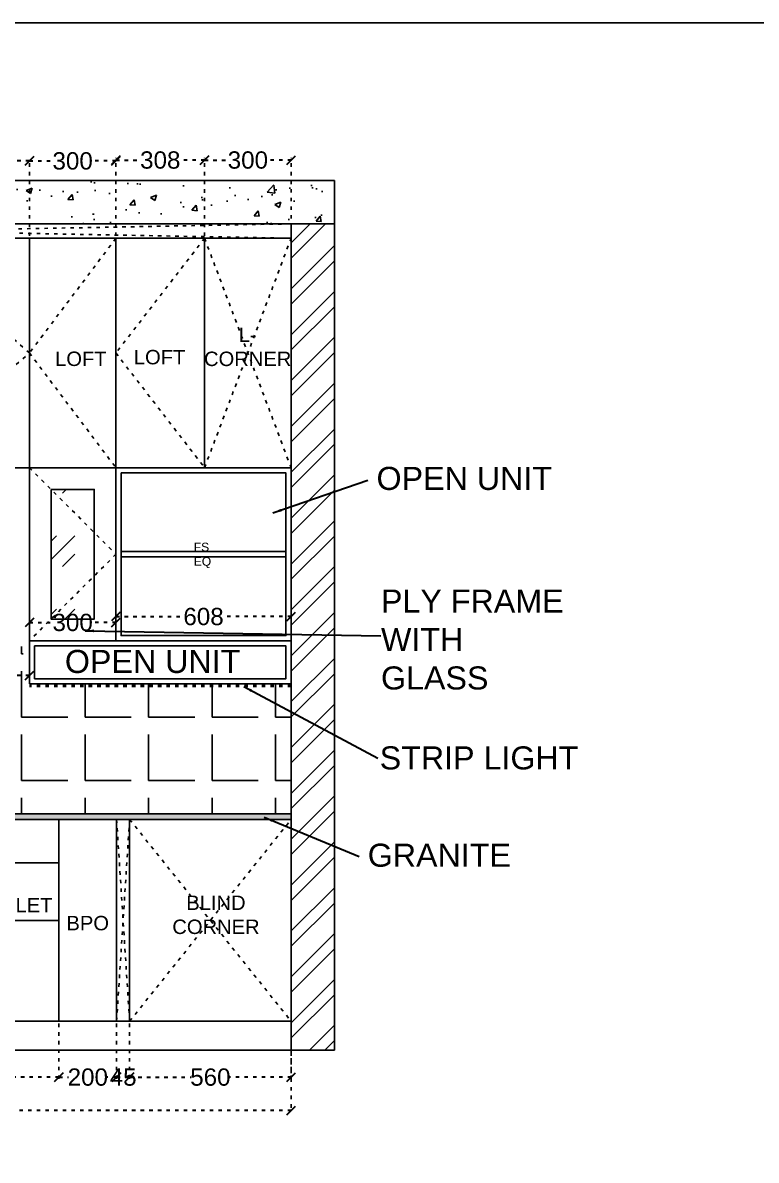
# Model space of a CAD drawing. Header units: millimetres. Extents: x 220712 to 1505573, y -354410 to 241923.
# Drawn here: x 243104 to 245647, y 94163 to 98109 of the extents above; entities that cross this region are included whole.
import ezdxf

# ---------------------------------------------------------------- set-up
doc = ezdxf.new("R2010")
doc.units = ezdxf.units.MM
doc.header["$MEASUREMENT"] = 0
doc.linetypes.add('ACAD_ISO03W100', pattern=[30, 12, -18])
doc.layers.add('Walls', color=253, linetype='Continuous')
doc.layers.add('Words', color=7, linetype='Continuous')
doc.styles.get("Standard").update_dxf_attribs({"font": 'arial.ttf'})
doc.dimstyles.get("Standard").update_dxf_attribs({"dimtxt": 60, "dimasz": 30, "dimexe": 7.75, "dimexo": 8.13, "dimgap": 0.63, "dimtad": 0, "dimtih": 1, "dimtoh": 1, "dimdec": 0, "dimzin": 0, "dimtxsty": 'Standard', "dimblk": 'OBLIQUE', "dimcen": 2.25, "dimclrd": 1, "dimclre": 1, "dimclrt": 1, "dimadec": 0, "dimazin": 0, "dimtfac": 1, "dimtdec": 0, "dimtofl": 0, "dimtmove": 0, "dimatfit": 3, "dimfxl": 1, "dimtolj": 1, "dimtzin": 0, "dimlwd": 30, "dimarcsym": 0})

# ---------------------------------------------------------------- blocks, each defined once
blk = doc.blocks.new('_Oblique')
at = {"color": 0, "linetype": 'ByBlock', "lineweight": -2}
blk.add_line((-0.5, -0.5), (0.5, 0.5), dxfattribs=at)
blk = doc.blocks.new('*D1406')
at = {"layer": 'Defpoints', "color": 0, "linetype": 'ACAD_ISO03W100', "transparency": 16777216}
for p in [(242329.5, 94645.5), (243229.5, 94645.5), (243229.5, 94451.5)]:
    blk.add_point(p, dxfattribs=at)
at = {"layer": 'Walls', "color": 1, "linetype": 'ACAD_ISO03W100', "lineweight": -2, "transparency": 16777216}
for p, q in [((242329.5, 94637.4), (242329.5, 94443.8)), ((243229.5, 94637.4), (243229.5, 94443.8))]:
    blk.add_line(p, q, dxfattribs=at)
at = {"layer": 'Walls', "color": 1, "linetype": 'ACAD_ISO03W100', "lineweight": 30, "transparency": 16777216}
for p, q in [((242329.5, 94451.5), (242712.7, 94451.5)), ((243229.5, 94451.5), (242846.3, 94451.5))]:
    blk.add_line(p, q, dxfattribs=at)
at = {"layer": 'Walls', "color": 1, "linetype": 'ACAD_ISO03W100', "lineweight": 30, "transparency": 16777216, "xscale": 30, "yscale": 30, "zscale": 30, "rotation": 180}
blk.add_blockref('_Oblique', (242329.5, 94451.5), dxfattribs=at)
at = {"layer": 'Walls', "color": 1, "linetype": 'ACAD_ISO03W100', "lineweight": 30, "transparency": 16777216, "xscale": 30, "yscale": 30, "zscale": 30}
blk.add_blockref('_Oblique', (243229.5, 94451.5), dxfattribs=at)
at = {"layer": 'Walls', "color": 1, "linetype": 'ACAD_ISO03W100', "transparency": 16777216, "insert": (242779.5, 94451.5), "char_height": 60, "attachment_point": 5}
blk.add_mtext('\\A1;900', dxfattribs=at)
blk = doc.blocks.new('*D1407')
at = {"layer": 'Defpoints', "color": 0, "linetype": 'ACAD_ISO03W100', "transparency": 16777216}
for p in [(243229.5, 94645.5), (243429.5, 94645.5), (243429.5, 94451.5)]:
    blk.add_point(p, dxfattribs=at)
at = {"layer": 'Walls', "color": 1, "linetype": 'ACAD_ISO03W100', "lineweight": -2, "transparency": 16777216}
for p, q in [((243229.5, 94637.4), (243229.5, 94443.8)), ((243429.5, 94637.4), (243429.5, 94443.8))]:
    blk.add_line(p, q, dxfattribs=at)
at = {"layer": 'Walls', "color": 1, "linetype": 'ACAD_ISO03W100', "lineweight": 30, "transparency": 16777216}
for p, q in [((243229.5, 94451.5), (243262.2, 94451.5)), ((243429.5, 94451.5), (243396.8, 94451.5))]:
    blk.add_line(p, q, dxfattribs=at)
at = {"layer": 'Walls', "color": 1, "linetype": 'ACAD_ISO03W100', "lineweight": 30, "transparency": 16777216, "xscale": 30, "yscale": 30, "zscale": 30, "rotation": 180}
blk.add_blockref('_Oblique', (243229.5, 94451.5), dxfattribs=at)
at = {"layer": 'Walls', "color": 1, "linetype": 'ACAD_ISO03W100', "lineweight": 30, "transparency": 16777216, "xscale": 30, "yscale": 30, "zscale": 30}
blk.add_blockref('_Oblique', (243429.5, 94451.5), dxfattribs=at)
at = {"layer": 'Walls', "color": 1, "linetype": 'ACAD_ISO03W100', "transparency": 16777216, "insert": (243329.5, 94451.5), "char_height": 60, "attachment_point": 5}
blk.add_mtext('\\A1;200', dxfattribs=at)
blk = doc.blocks.new('*D1408')
at = {"layer": 'Defpoints', "color": 0, "linetype": 'ACAD_ISO03W100', "transparency": 16777216}
for p in [(243429.5, 94645.5), (243474.5, 94645.5), (243474.5, 94451.5)]:
    blk.add_point(p, dxfattribs=at)
at = {"layer": 'Walls', "color": 1, "linetype": 'ACAD_ISO03W100', "lineweight": -2, "transparency": 16777216}
for p, q in [((243429.5, 94637.37), (243429.5, 94443.75)), ((243474.5, 94637.37), (243474.5, 94443.75))]:
    blk.add_line(p, q, dxfattribs=at)
at = {"layer": 'Walls', "color": 1, "linetype": 'ACAD_ISO03W100', "lineweight": 30, "transparency": 16777216}
blk.add_line((243429.5, 94451.5), (243474.5, 94451.5), dxfattribs=at)
at = {"layer": 'Walls', "color": 1, "linetype": 'ACAD_ISO03W100', "lineweight": 30, "transparency": 16777216, "xscale": 30, "yscale": 30, "zscale": 30, "rotation": 180}
blk.add_blockref('_Oblique', (243429.5, 94451.5), dxfattribs=at)
at = {"layer": 'Walls', "color": 1, "linetype": 'ACAD_ISO03W100', "lineweight": 30, "transparency": 16777216, "xscale": 30, "yscale": 30, "zscale": 30}
blk.add_blockref('_Oblique', (243474.5, 94451.5), dxfattribs=at)
at = {"layer": 'Walls', "color": 1, "linetype": 'ACAD_ISO03W100', "transparency": 16777216, "insert": (243452, 94451.5), "char_height": 60, "attachment_point": 5}
blk.add_mtext('\\A1;45', dxfattribs=at)
blk = doc.blocks.new('*D1409')
at = {"layer": 'Defpoints', "color": 0, "linetype": 'ACAD_ISO03W100', "transparency": 16777216}
for p in [(243474.5, 94645.5), (244034.5, 94645.5), (244034.5, 94451.5)]:
    blk.add_point(p, dxfattribs=at)
at = {"layer": 'Walls', "color": 1, "linetype": 'ACAD_ISO03W100', "lineweight": -2, "transparency": 16777216}
for p, q in [((243474.5, 94637.4), (243474.5, 94443.8)), ((244034.5, 94637.4), (244034.5, 94443.8))]:
    blk.add_line(p, q, dxfattribs=at)
at = {"layer": 'Walls', "color": 1, "linetype": 'ACAD_ISO03W100', "lineweight": 30, "transparency": 16777216}
for p, q in [((243474.5, 94451.5), (243687.7, 94451.5)), ((244034.5, 94451.5), (243821.3, 94451.5))]:
    blk.add_line(p, q, dxfattribs=at)
at = {"layer": 'Walls', "color": 1, "linetype": 'ACAD_ISO03W100', "lineweight": 30, "transparency": 16777216, "xscale": 30, "yscale": 30, "zscale": 30, "rotation": 180}
blk.add_blockref('_Oblique', (243474.5, 94451.5), dxfattribs=at)
at = {"layer": 'Walls', "color": 1, "linetype": 'ACAD_ISO03W100', "lineweight": 30, "transparency": 16777216, "xscale": 30, "yscale": 30, "zscale": 30}
blk.add_blockref('_Oblique', (244034.5, 94451.5), dxfattribs=at)
at = {"layer": 'Walls', "color": 1, "linetype": 'ACAD_ISO03W100', "transparency": 16777216, "insert": (243754.5, 94451.5), "char_height": 60, "attachment_point": 5}
blk.add_mtext('\\A1;560', dxfattribs=at)
blk = doc.blocks.new('*D1418')
at = {"layer": 'Defpoints', "color": 0, "linetype": 'ACAD_ISO03W100', "transparency": 16777216}
for p in [(241319.5, 94545.5), (244034.5, 94545.5), (244034.5, 94335.5)]:
    blk.add_point(p, dxfattribs=at)
at = {"layer": 'Walls', "color": 1, "linetype": 'ACAD_ISO03W100', "lineweight": -2, "transparency": 16777216}
for p, q in [((241319.5, 94537.4), (241319.5, 94327.8)), ((244034.5, 94537.4), (244034.5, 94327.8))]:
    blk.add_line(p, q, dxfattribs=at)
at = {"layer": 'Walls', "color": 1, "linetype": 'ACAD_ISO03W100', "lineweight": 30, "transparency": 16777216}
for p, q in [((241319.5, 94335.5), (242586, 94335.5)), ((244034.5, 94335.5), (242768, 94335.5))]:
    blk.add_line(p, q, dxfattribs=at)
at = {"layer": 'Walls', "color": 1, "linetype": 'ACAD_ISO03W100', "lineweight": 30, "transparency": 16777216, "xscale": 30, "yscale": 30, "zscale": 30, "rotation": 180}
blk.add_blockref('_Oblique', (241319.5, 94335.5), dxfattribs=at)
at = {"layer": 'Walls', "color": 1, "linetype": 'ACAD_ISO03W100', "lineweight": 30, "transparency": 16777216, "xscale": 30, "yscale": 30, "zscale": 30}
blk.add_blockref('_Oblique', (244034.5, 94335.5), dxfattribs=at)
at = {"layer": 'Walls', "color": 1, "linetype": 'ACAD_ISO03W100', "transparency": 16777216, "insert": (242677, 94335.5), "char_height": 60, "attachment_point": 5}
blk.add_mtext('\\A1;2715', dxfattribs=at)
blk = doc.blocks.new('*D1423')
at = {"layer": 'Defpoints', "color": 0, "linetype": 'ACAD_ISO03W100', "transparency": 16777216}
for p in [(242677, 97629.5), (242677, 97361.5), (243127, 97361.5)]:
    blk.add_point(p, dxfattribs=at)
at = {"layer": 'Walls', "color": 1, "linetype": 'ACAD_ISO03W100', "lineweight": -2, "transparency": 16777216}
for p, q in [((242677, 97369.6), (242677, 97637.2)), ((243127, 97369.6), (243127, 97637.2))]:
    blk.add_line(p, q, dxfattribs=at)
at = {"layer": 'Walls', "color": 1, "linetype": 'ACAD_ISO03W100', "lineweight": 30, "transparency": 16777216}
for p, q in [((242677, 97629.5), (242834, 97629.5)), ((243127, 97629.5), (242970, 97629.5))]:
    blk.add_line(p, q, dxfattribs=at)
at = {"layer": 'Walls', "color": 1, "linetype": 'ACAD_ISO03W100', "lineweight": 30, "transparency": 16777216, "xscale": 30, "yscale": 30, "zscale": 30, "rotation": 180}
blk.add_blockref('_Oblique', (242677, 97629.5), dxfattribs=at)
at = {"layer": 'Walls', "color": 1, "linetype": 'ACAD_ISO03W100', "lineweight": 30, "transparency": 16777216, "xscale": 30, "yscale": 30, "zscale": 30}
blk.add_blockref('_Oblique', (243127, 97629.5), dxfattribs=at)
at = {"layer": 'Walls', "color": 1, "linetype": 'ACAD_ISO03W100', "transparency": 16777216, "insert": (242902, 97629.5), "char_height": 60, "attachment_point": 5}
blk.add_mtext('\\A1;450', dxfattribs=at)
blk = doc.blocks.new('*D1424')
at = {"layer": 'Defpoints', "color": 0, "linetype": 'ACAD_ISO03W100', "transparency": 16777216}
for p in [(243127, 97629.5), (243127, 97361.5), (243427, 97361.5)]:
    blk.add_point(p, dxfattribs=at)
at = {"layer": 'Walls', "color": 1, "linetype": 'ACAD_ISO03W100', "lineweight": -2, "transparency": 16777216}
for p, q in [((243127, 97369.63), (243127, 97637.25)), ((243427, 97369.63), (243427, 97637.25))]:
    blk.add_line(p, q, dxfattribs=at)
at = {"layer": 'Walls', "color": 1, "linetype": 'ACAD_ISO03W100', "lineweight": 30, "transparency": 16777216}
for p, q in [((243127, 97629.5), (243210.210382, 97629.5)), ((243427, 97629.5), (243343.789618, 97629.5))]:
    blk.add_line(p, q, dxfattribs=at)
at = {"layer": 'Walls', "color": 1, "linetype": 'ACAD_ISO03W100', "lineweight": 30, "transparency": 16777216, "xscale": 30, "yscale": 30, "zscale": 30, "rotation": 180}
blk.add_blockref('_Oblique', (243127, 97629.5), dxfattribs=at)
at = {"layer": 'Walls', "color": 1, "linetype": 'ACAD_ISO03W100', "lineweight": 30, "transparency": 16777216, "xscale": 30, "yscale": 30, "zscale": 30}
blk.add_blockref('_Oblique', (243427, 97629.5), dxfattribs=at)
at = {"layer": 'Walls', "color": 1, "linetype": 'ACAD_ISO03W100', "transparency": 16777216, "insert": (243277, 97629.5), "char_height": 60, "attachment_point": 5}
blk.add_mtext('\\A1;300', dxfattribs=at)
blk = doc.blocks.new('*D1425')
at = {"layer": 'Defpoints', "color": 0, "linetype": 'ACAD_ISO03W100', "transparency": 16777216}
for p in [(243427, 97632.5), (243427, 97361.5), (243734.5, 97361.5)]:
    blk.add_point(p, dxfattribs=at)
at = {"layer": 'Walls', "color": 1, "linetype": 'ACAD_ISO03W100', "lineweight": -2, "transparency": 16777216}
for p, q in [((243427, 97369.6), (243427, 97640.2)), ((243734.5, 97369.6), (243734.5, 97640.2))]:
    blk.add_line(p, q, dxfattribs=at)
at = {"layer": 'Walls', "color": 1, "linetype": 'ACAD_ISO03W100', "lineweight": 30, "transparency": 16777216}
for p, q in [((243427, 97632.5), (243513.8, 97632.5)), ((243734.5, 97632.5), (243647.7, 97632.5))]:
    blk.add_line(p, q, dxfattribs=at)
at = {"layer": 'Walls', "color": 1, "linetype": 'ACAD_ISO03W100', "lineweight": 30, "transparency": 16777216, "xscale": 30, "yscale": 30, "zscale": 30, "rotation": 180}
blk.add_blockref('_Oblique', (243427, 97632.5), dxfattribs=at)
at = {"layer": 'Walls', "color": 1, "linetype": 'ACAD_ISO03W100', "lineweight": 30, "transparency": 16777216, "xscale": 30, "yscale": 30, "zscale": 30}
blk.add_blockref('_Oblique', (243734.5, 97632.5), dxfattribs=at)
at = {"layer": 'Walls', "color": 1, "linetype": 'ACAD_ISO03W100', "transparency": 16777216, "insert": (243580.8, 97632.5), "char_height": 60, "attachment_point": 5}
blk.add_mtext('\\A1;308', dxfattribs=at)
blk = doc.blocks.new('*D1426')
at = {"layer": 'Defpoints', "color": 0, "linetype": 'ACAD_ISO03W100', "transparency": 16777216}
for p in [(243734.5, 97632.5), (243734.5, 97361.5), (244034.5, 97361.5)]:
    blk.add_point(p, dxfattribs=at)
at = {"layer": 'Walls', "color": 1, "linetype": 'ACAD_ISO03W100', "lineweight": -2, "transparency": 16777216}
for p, q in [((243734.5, 97369.63), (243734.5, 97640.25)), ((244034.5, 97369.63), (244034.5, 97640.25))]:
    blk.add_line(p, q, dxfattribs=at)
at = {"layer": 'Walls', "color": 1, "linetype": 'ACAD_ISO03W100', "lineweight": 30, "transparency": 16777216}
for p, q in [((243734.5, 97632.5), (243817.710382, 97632.5)), ((244034.5, 97632.5), (243951.289618, 97632.5))]:
    blk.add_line(p, q, dxfattribs=at)
at = {"layer": 'Walls', "color": 1, "linetype": 'ACAD_ISO03W100', "lineweight": 30, "transparency": 16777216, "xscale": 30, "yscale": 30, "zscale": 30, "rotation": 180}
blk.add_blockref('_Oblique', (243734.5, 97632.5), dxfattribs=at)
at = {"layer": 'Walls', "color": 1, "linetype": 'ACAD_ISO03W100', "lineweight": 30, "transparency": 16777216, "xscale": 30, "yscale": 30, "zscale": 30}
blk.add_blockref('_Oblique', (244034.5, 97632.5), dxfattribs=at)
at = {"layer": 'Walls', "color": 1, "linetype": 'ACAD_ISO03W100', "transparency": 16777216, "insert": (243884.5, 97632.5), "char_height": 60, "attachment_point": 5}
blk.add_mtext('\\A1;300', dxfattribs=at)
blk = doc.blocks.new('*D1702')
at = {"layer": 'Defpoints', "color": 0, "linetype": 'ACAD_ISO03W100', "transparency": 16777216}
for p in [(243127, 95844.5), (242227, 95815.5), (243127, 95815.5)]:
    blk.add_point(p, dxfattribs=at)
at = {"layer": 'Walls', "color": 1, "linetype": 'ACAD_ISO03W100', "lineweight": -2, "transparency": 16777216}
for p, q in [((242227, 95823.6), (242227, 95852.2)), ((243127, 95823.6), (243127, 95852.2))]:
    blk.add_line(p, q, dxfattribs=at)
at = {"layer": 'Walls', "color": 1, "linetype": 'ACAD_ISO03W100', "lineweight": 30, "transparency": 16777216}
for p, q in [((242227, 95844.5), (242610.2, 95844.5)), ((243127, 95844.5), (242743.8, 95844.5))]:
    blk.add_line(p, q, dxfattribs=at)
at = {"layer": 'Walls', "color": 1, "linetype": 'ACAD_ISO03W100', "lineweight": 30, "transparency": 16777216, "xscale": 30, "yscale": 30, "zscale": 30, "rotation": 180}
blk.add_blockref('_Oblique', (242227, 95844.5), dxfattribs=at)
at = {"layer": 'Walls', "color": 1, "linetype": 'ACAD_ISO03W100', "lineweight": 30, "transparency": 16777216, "xscale": 30, "yscale": 30, "zscale": 30}
blk.add_blockref('_Oblique', (243127, 95844.5), dxfattribs=at)
at = {"layer": 'Walls', "color": 1, "linetype": 'ACAD_ISO03W100', "transparency": 16777216, "insert": (242677, 95844.5), "char_height": 60, "attachment_point": 5}
blk.add_mtext('\\A1;900', dxfattribs=at)
blk = doc.blocks.new('*D1703')
at = {"layer": 'Defpoints', "color": 0, "linetype": 'ACAD_ISO03W100', "transparency": 16777216}
for p in [(243127, 96028.5), (243127, 95965.5), (243427, 95965.5)]:
    blk.add_point(p, dxfattribs=at)
at = {"layer": 'Walls', "color": 1, "linetype": 'ACAD_ISO03W100', "lineweight": -2, "transparency": 16777216}
for p, q in [((243127, 95973.63), (243127, 96036.25)), ((243427, 95973.63), (243427, 96036.25))]:
    blk.add_line(p, q, dxfattribs=at)
at = {"layer": 'Walls', "color": 1, "linetype": 'ACAD_ISO03W100', "lineweight": 30, "transparency": 16777216}
for p, q in [((243127, 96028.5), (243210.210382, 96028.5)), ((243427, 96028.5), (243343.789618, 96028.5))]:
    blk.add_line(p, q, dxfattribs=at)
at = {"layer": 'Walls', "color": 1, "linetype": 'ACAD_ISO03W100', "lineweight": 30, "transparency": 16777216, "xscale": 30, "yscale": 30, "zscale": 30, "rotation": 180}
blk.add_blockref('_Oblique', (243127, 96028.5), dxfattribs=at)
at = {"layer": 'Walls', "color": 1, "linetype": 'ACAD_ISO03W100', "lineweight": 30, "transparency": 16777216, "xscale": 30, "yscale": 30, "zscale": 30}
blk.add_blockref('_Oblique', (243427, 96028.5), dxfattribs=at)
at = {"layer": 'Walls', "color": 1, "linetype": 'ACAD_ISO03W100', "transparency": 16777216, "insert": (243277, 96028.5), "char_height": 60, "attachment_point": 5}
blk.add_mtext('\\A1;300', dxfattribs=at)
blk = doc.blocks.new('*D1704')
at = {"layer": 'Defpoints', "color": 0, "linetype": 'ACAD_ISO03W100', "transparency": 16777216}
for p in [(243427, 96049), (243427, 95965.5), (244034.5, 95965.5)]:
    blk.add_point(p, dxfattribs=at)
at = {"layer": 'Walls', "color": 1, "linetype": 'ACAD_ISO03W100', "lineweight": -2, "transparency": 16777216}
for p, q in [((243427, 95973.6), (243427, 96056.8)), ((244034.5, 95973.6), (244034.5, 96056.8))]:
    blk.add_line(p, q, dxfattribs=at)
at = {"layer": 'Walls', "color": 1, "linetype": 'ACAD_ISO03W100', "lineweight": 30, "transparency": 16777216}
for p, q in [((243427, 96049), (243663.6, 96049)), ((244034.5, 96049), (243797.9, 96049))]:
    blk.add_line(p, q, dxfattribs=at)
at = {"layer": 'Walls', "color": 1, "linetype": 'ACAD_ISO03W100', "lineweight": 30, "transparency": 16777216, "xscale": 30, "yscale": 30, "zscale": 30, "rotation": 180}
blk.add_blockref('_Oblique', (243427, 96049), dxfattribs=at)
at = {"layer": 'Walls', "color": 1, "linetype": 'ACAD_ISO03W100', "lineweight": 30, "transparency": 16777216, "xscale": 30, "yscale": 30, "zscale": 30}
blk.add_blockref('_Oblique', (244034.5, 96049), dxfattribs=at)
at = {"layer": 'Walls', "color": 1, "linetype": 'ACAD_ISO03W100', "transparency": 16777216, "insert": (243730.8, 96049), "char_height": 60, "attachment_point": 5}
blk.add_mtext('\\A1;608', dxfattribs=at)

msp = doc.modelspace()

# ---------------------------------------------------------------- hatches: boundary and pattern name
at = {"layer": 'Walls', "linetype": 'ACAD_ISO03W100', "true_color": 0xc7c8ca}
h = msp.add_hatch(dxfattribs=at)
h.set_pattern_fill('AR-CONC', color=9, scale=30)
h.set_pattern_definition([(50, (0, 0), (215.17805, -18.82564), [22.5, -247.5]), (355, (0, 0), (-41.6254, 225.65764), [18, -198]), (100.45144, (17.93, -1.57), (173.55265, 206.832), [19.12206, -210.34263]), (46.1842, (0, 60), (320.1724, -49.65578), [33.75, -371.25]), (96.63564, (26.68, 55.86), (280.3986, 292.23558), [28.6831, -315.51413]), (351.18416, (0, 60), (280.3986, 292.2356), [27, -297]), (21, (30, 45), (179.07212, -120.78567), [22.5, -247.5]), (326, (30, 45), (72.9946, 217.54501), [18, -198]), (71.451445, (44.92, 34.93), (252.06671, 96.75935), [19.12206, -210.34263]), (37.5, (0, 0), (3.647957, 99.868156), [0, -195.6, 0, -201, 0, -198.75]), (7.5, (0, 0), (78.92086, 118.323514), [0, -114.6, 0, -191.1, 0, -75.75]), (327.5, (-66.9, 0), (160.14673, -6.766462), [0, -75, 0, -234, 0, -310.5]), (317.5, (-96.9, 0), (174.95585, 30.031495), [0, -97.5, 0, -155.4, 0, -220.5])])
h.paths.add_polyline_path([(244184.5, 97411.5), (244184.5, 97561.5), (241169.5, 97561.5), (241169.5, 97411.5)])
h = msp.add_hatch(dxfattribs=at)
h.set_pattern_fill('ANSI32', color=9, scale=300)
h.paths.add_polyline_path([(244184.5, 97411.5), (244034.5, 97411.5), (244034.5, 94545.5), (244184.5, 94545.5)])
at = {"layer": 'Walls', "true_color": 0xadddf7}
h = msp.add_hatch(dxfattribs=at)
h.set_pattern_fill('GOST_GLASS', color=141, scale=30)
h.set_pattern_definition([(45, (75, 0), (254.55844, 0), [150, -210]), (45, (138.64, 0), (254.55844, 0), [60, -300]), (45, (75, 63.64), (254.55844, 0), [60, -300])])
h.paths.add_polyline_path([(243352, 96490.5), (243202, 96490.5), (243202, 96040.5), (243352, 96040.5)])
at = {"layer": 'Walls', "true_color": 0xc7c8ca}
h = msp.add_hatch(dxfattribs=at)
h.set_pattern_fill('ANGLE', color=9, scale=800)
h.set_pattern_definition([(0, (0, 0), (0, 220), [160, -60]), (90, (0, 0), (-220, 1e-14), [160, -60])])
edge = h.paths.add_edge_path()
edge.add_line((244034.5, 95815.5), (243127, 95815.5))
edge.add_line((243127, 95815.5), (243096, 95965.5))
edge.add_line((243096, 95965.5), (243096, 95952.6))
edge.add_arc((243091.4, 95952.6), 4.59, -90, 0, ccw=False)
edge.add_line((243091.4, 95948), (242275, 95948))
edge.add_arc((242275, 95952.6), 4.59, 180, 270, ccw=False)
edge.add_line((242270.4, 95952.6), (242270.4, 95965.5))
edge.add_line((242270.4, 95965.5), (242227, 95815.5))
edge.add_line((242227, 95815.5), (241877, 95815.5))
edge.add_line((241877, 95815.5), (241319.5, 95815.5))
edge.add_line((241319.5, 95815.5), (241319.5, 95365.5))
edge.add_line((241319.5, 95365.5), (244034.5, 95365.5))
edge.add_line((244034.5, 95365.5), (244034.5, 95815.5))
at = {"layer": 'Walls', "linetype": 'ACAD_ISO03W100', "true_color": 0x636466}
h = msp.add_hatch(color=251, dxfattribs=at)
h.dxf.hatch_style = 1
h.paths.add_polyline_path([(244034.5, 95365.5), (241319.5, 95365.5), (241319.5, 95345.5), (244034.5, 95345.5)])
h.paths.add_polyline_path([(239780, 95365.5), (237162, 95365.5), (237162, 95345.5), (239780, 95345.5)])

# ---------------------------------------------------------------- linework, layer by layer
at = {"layer": 'Walls', "color": 18, "true_color": 0x000000}
for p, q in [((241169.5, 97561.5), (244184.5, 97561.5)), ((244184.5, 94545.5), (244184.5, 97561.5)), ((241169.5, 97411.5), (244184.5, 97411.5)), ((244034.5, 94545.5), (244034.5, 97411.5)), ((241169.5, 94545.5), (244184.5, 94545.5))]:
    msp.add_line(p, q, dxfattribs=at)
at = {"layer": 'Walls', "color": 159, "true_color": 0x22346e}
for p, q in [((241319.5, 97361.5), (244034.5, 97361.5)), ((243127, 96565.5), (243127, 97361.5)), ((243427, 96565.5), (243427, 97361.5)), ((243734.5, 96565.5), (243734.5, 97361.5)), ((241319.5, 96565.5), (244034.5, 96565.5)), ((243127, 95815.5), (243127, 96565.5)), ((243427, 95965.5), (243427, 96565.5)), ((243445, 96274.5), (244016.5, 96274.5)), ((243445, 96256.5), (244016.5, 96256.5)), ((243127, 95965.5), (244034.5, 95965.5)), ((243127, 95965.5), (244034.5, 95965.5)), ((243127, 95815.5), (243127, 95965.5)), ((244034.5, 95965.5), (244034.5, 95815.5)), ((243127, 95815.5), (244034.5, 95815.5)), ((244034.5, 95815.5), (243127, 95815.5)), ((241319.5, 95365.5), (244034.5, 95365.5)), ((241319.5, 95345.5), (244034.5, 95345.5)), ((243229.5, 94645.5), (243229.5, 95345.5)), ((243429.5, 94645.5), (243429.5, 95345.5)), ((243474.5, 94645.5), (243474.5, 95345.5)), ((242329.5, 95195.5), (243229.5, 95195.5)), ((242329.5, 94995.5), (243229.5, 94995.5)), ((241319.5, 94645.5), (244034.5, 94645.5))]:
    msp.add_line(p, q, dxfattribs=at)
at = {"layer": 'Walls', "color": 40, "linetype": 'ACAD_ISO03W100', "true_color": 0xf8d731}
for p, q in [((244034.5, 95810.5), (243127, 95810.5)), ((244034.5, 95808.5), (243127, 95808.5)), ((244034.5, 95806.5), (243127, 95806.5))]:
    msp.add_line(p, q, dxfattribs=at)
at = {"layer": 'Walls', "color": 18, "true_color": 0x000000}
msp.add_lwpolyline([(220711.5, 98109), (264020, 98109), (264020, 74090), (220711.5, 74090)], close=True, dxfattribs=at)
at = {"layer": 'Walls', "color": 240, "linetype": 'ACAD_ISO03W100', "true_color": 0xed1f24}
for points in [[(241319.5, 97361.5), (244034.5, 97411.5), (244034.5, 97361.5), (241319.5, 97411.5)], [(243429.5, 95345.5), (243474.5, 94645.5), (243429.5, 94645.5), (243474.5, 95345.5)]]:
    msp.add_lwpolyline(points, dxfattribs=at)
at = {"layer": 'Walls', "color": 9, "linetype": 'ACAD_ISO03W100', "true_color": 0xc7c8ca}
for points in [[(242677, 97361.5), (242225.9, 96964.8), (242677, 96565.5), (243127, 96963.5), (242677, 97361.5)], [(243427, 97361.5), (243127, 96963.5), (243427, 96565.5)], [(243734.5, 97361.5), (243427, 96963.5), (243734.5, 96565.5)], [(243734.5, 96565.5), (244034.5, 97361.5), (243734.5, 97361.5), (244034.5, 96565.5)], [(243127, 96565.5), (243427, 96265.5), (243127, 95965.5)], [(243474.5, 95345.5), (244034.5, 94645.5), (243474.5, 94645.5), (244034.5, 95345.5)]]:
    msp.add_lwpolyline(points, dxfattribs=at)
at = {"layer": 'Walls', "color": 159, "true_color": 0x22346e}
for points in [[(243445, 96547.5), (244016.5, 96547.5), (244016.5, 95983.5), (243445, 95983.5)], [(243202, 96490.5), (243352, 96490.5), (243352, 96040.5), (243202, 96040.5)], [(243145, 95947.5), (244016.5, 95947.5), (244016.5, 95833.5), (243145, 95833.5)]]:
    msp.add_lwpolyline(points, close=True, dxfattribs=at)

# ---------------------------------------------------------------- texts
at = {"color": 7, "char_height": 50, "attachment_point": 1}
for s, width, insert in [('\\pxqc;L-\\PCORNER', 462.73, (243652.5, 97051.6)), ('\\pxqc;LOFT', 462.73, (243074.1, 96968.4)), ('\\pxqc;LOFT', 462.73, (243347, 96974.2)), ('\\pxqc;CUP AND SAUCER INLET ', 839.717, (242366.2, 95073.3)), ('\\pxqc;BLIND \\PCORNER', 462.73, (243542.5, 95081.5)), ('\\pxqc;BPO', 199.461, (243229.5, 95011))]:
    msp.add_mtext_dynamic_manual_height_columns(s, width=width, gutter_width=1213, heights=[0], dxfattribs=dict(at, insert=insert))
at = {"layer": 'Words', "color": 0, "attachment_point": 1}
for s, width, heights, insert, char_height in [('OPEN UNIT', 662.048, [440.1], (244330.5, 96568.5), 80), ('FS\\PEQ', 1178.022, [0], (243696.8, 96305.5), 30), ('PLY FRAME WITH GLASS', 662.048, [440.1], (244346, 96143), 80), ('OPEN UNIT', 662.048, [440.1], (243250, 95933.5), 80), ('STRIP LIGHT', 1092.484, [440.1], (244341.5, 95599), 80), ('GRANITE', 662.048, [440.1], (244300, 95261.5), 80)]:
    msp.add_mtext_dynamic_manual_height_columns(s, width=width, gutter_width=866.4, heights=heights, dxfattribs=dict(at, insert=insert, char_height=char_height))

# ---------------------------------------------------------------- dimensions: what is measured, and where the dimension line sits
at = {"layer": 'Walls', "color": 9, "linetype": 'ACAD_ISO03W100', "true_color": 0xc7c8ca}
for base, p1, p2, picture, middle in [((242677, 97629.5), (243127, 97361.5), (242677, 97361.5), '*D1423', (242902, 97629.5)), ((243127, 97629.5), (243427, 97361.5), (243127, 97361.5), '*D1424', (243277, 97629.5)), ((243427, 97632.5), (243734.5, 97361.5), (243427, 97361.5), '*D1425', (243580.75, 97632.5)), ((243734.5, 97632.5), (244034.5, 97361.5), (243734.5, 97361.5), '*D1426', (243884.5, 97632.5)), ((243229.5, 94451.5), (242329.5, 94645.5), (243229.5, 94645.5), '*D1406', (242779.5, 94451.5)), ((243429.5, 94451.5), (243229.5, 94645.5), (243429.5, 94645.5), '*D1407', (243329.5, 94451.5)), ((244034.5, 94451.5), (243474.5, 94645.5), (244034.5, 94645.5), '*D1409', (243754.5, 94451.5)), ((244034.5, 94335.5), (241319.5, 94545.5), (244034.5, 94545.5), '*D1418', (242677, 94335.5))]:
    dim = msp.add_linear_dim(base=base, p1=p1, p2=p2, dimstyle='Standard', dxfattribs=at)
    dim.commit()
    dim.dimension.update_dxf_attribs({"geometry": picture, "text_midpoint": middle})
at = {"layer": 'Walls', "color": 159, "linetype": 'ACAD_ISO03W100', "true_color": 0x22346e}
for base, p1, p2, picture, middle in [((243427, 96049), (244034.5, 95965.5), (243427, 95965.5), '*D1704', (243730.75, 96049)), ((243127, 96028.5), (243427, 95965.5), (243127, 95965.5), '*D1703', (243277, 96028.5)), ((243127, 95844.5), (242227, 95815.5), (243127, 95815.5), '*D1702', (242677, 95844.5))]:
    dim = msp.add_linear_dim(base=base, p1=p1, p2=p2, dimstyle='Standard', dxfattribs=at)
    dim.commit()
    dim.dimension.update_dxf_attribs({"geometry": picture, "text_midpoint": middle})
at = {"layer": 'Walls', "color": 9, "linetype": 'ACAD_ISO03W100', "true_color": 0xc7c8ca}
dim = msp.add_linear_dim(base=(243474.5, 94451.5), p1=(243429.5, 94645.5), p2=(243474.5, 94645.5), dimstyle='Standard', dxfattribs=at)
dim.commit()
dim.dimension.update_dxf_attribs({"geometry": '*D1408', "text_midpoint": (243452, 94451.5), "dimtype": 160})

# ---------------------------------------------------------------- leaders
at = {"layer": 'Walls', "color": 252, "linetype": 'ByBlock', "true_color": 0x939598}
for points in [[(243971.5, 96408.5), (244300.5, 96522)], [(243320.5, 96000), (244346, 95982)], [(243870, 95806.5), (244334.8, 95557.5)], [(243941, 95353), (244270, 95217.5)]]:
    msp.add_leader(points, dimstyle='Standard', override={"dimgap": 0.63, "dimtad": 0}, dxfattribs=at)

doc.saveas('drawing.dxf')
